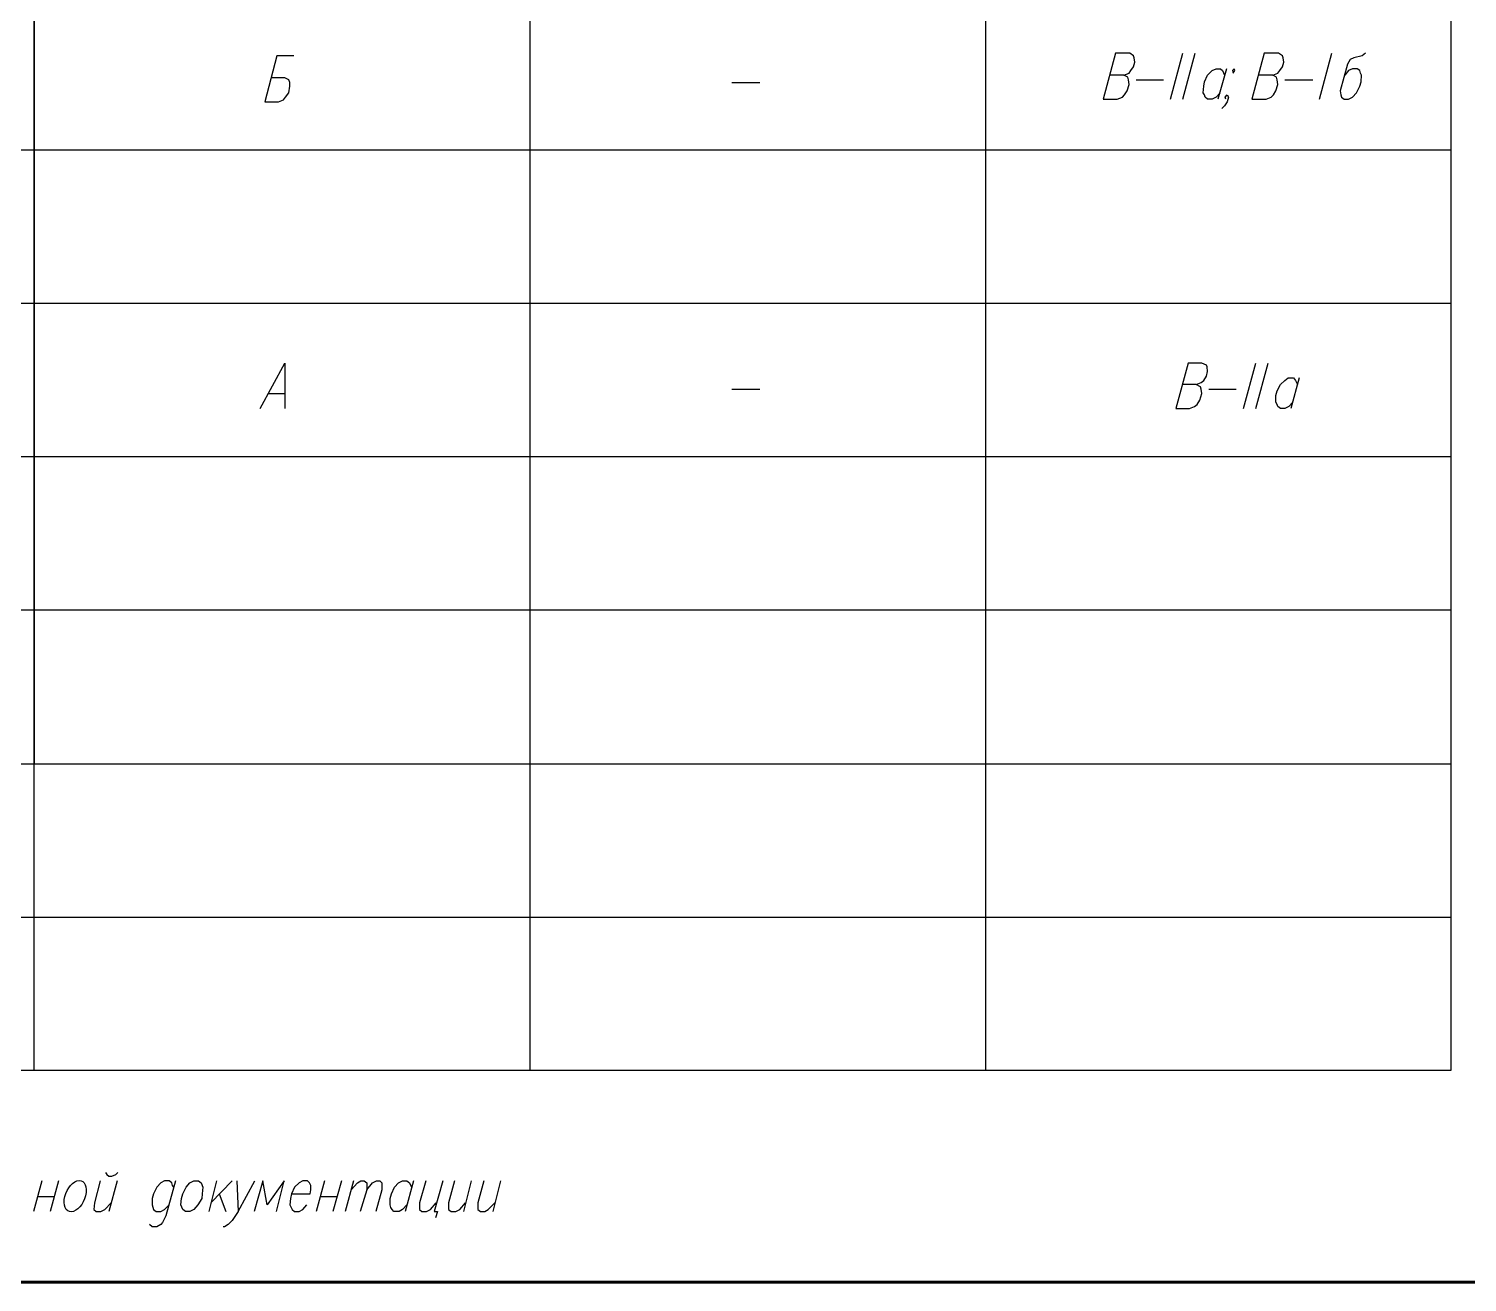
# Model space of a CAD drawing. Header units: millimetres. Extents: x 2185 to 8290, y 601 to 2456.
# Drawn here: x 4249 to 4362.9, y 1259 to 1358.2 of the extents above; entities that cross this region are included whole.
import ezdxf

# ---------------------------------------------------------------- set-up
doc = ezdxf.new("R2010")
doc.units = ezdxf.units.MM
doc.layers.add('PDF _НОВЫЙ', color=7, linetype='Continuous')
doc.layers.add('PDF _Спецификации', color=7, linetype='Continuous')

msp = doc.modelspace()

# ---------------------------------------------------------------- linework, layer by layer
at = {"color": 0, "lineweight": 60}
msp.add_line((4646.3, 1258.99), (3830.3, 1258.99), dxfattribs=at)
at = {"layer": 'PDF _НОВЫЙ', "lineweight": 25}
for points in [[(4269.99, 1356.11), (4268.65, 1356.11), (4267.68, 1352.46), (4268.76, 1352.46), (4269.17, 1352.61), (4269.32, 1352.82), (4269.58, 1353.18), (4269.68, 1353.69), (4269.68, 1354), (4269.58, 1354.2), (4269.27, 1354.36), (4268.19, 1354.36)], [(4335.68, 1354.57), (4336.09, 1354.72), (4336.24, 1354.93), (4336.45, 1355.23), (4336.55, 1355.59), (4336.5, 1355.95), (4336.45, 1356.11), (4336.14, 1356.31), (4335.01, 1356.31), (4334.03, 1352.66), (4335.16, 1352.66), (4335.57, 1352.82), (4335.73, 1353.02), (4335.93, 1353.33), (4336.09, 1353.84), (4336.04, 1354.2), (4335.99, 1354.41), (4335.68, 1354.57), (4334.54, 1354.57)], [(4339.38, 1352.66), (4340.36, 1356.31)], [(4340.36, 1352.66), (4341.33, 1356.31)], [(4347.46, 1354.57), (4347.87, 1354.72), (4348.02, 1354.93), (4348.23, 1355.23), (4348.33, 1355.59), (4348.28, 1355.95), (4348.23, 1356.11), (4347.92, 1356.31), (4346.79, 1356.31), (4345.81, 1352.66), (4346.94, 1352.66), (4347.35, 1352.82), (4347.51, 1353.02), (4347.71, 1353.33), (4347.87, 1353.84), (4347.82, 1354.2), (4347.76, 1354.41), (4347.46, 1354.57), (4346.32, 1354.57)], [(4351.16, 1352.66), (4352.14, 1356.31)], [(4354.81, 1356.31), (4354.55, 1356.11), (4353.89, 1355.95), (4353.58, 1355.8), (4353.37, 1355.44), (4352.8, 1353.33), (4352.86, 1353.02), (4352.91, 1352.82), (4353.11, 1352.66), (4353.47, 1352.66), (4353.78, 1352.82), (4354.09, 1353.18), (4354.35, 1353.69), (4354.45, 1354.05), (4354.5, 1354.57), (4354.4, 1354.72), (4354.35, 1354.93), (4354.14, 1355.08), (4353.78, 1355.08), (4353.47, 1354.93), (4353.16, 1354.57)], [(4343.29, 1353.18), (4342.98, 1352.82), (4342.67, 1352.66), (4342.31, 1352.66), (4342.11, 1352.82), (4342.05, 1353.02), (4341.95, 1353.18), (4342, 1353.69), (4342.05, 1354.05), (4342.31, 1354.57), (4342.67, 1354.93), (4342.98, 1355.08), (4343.34, 1355.08), (4343.49, 1354.93), (4343.65, 1354.57)], [(4343.8, 1355.08), (4343.13, 1352.66)], [(4304.66, 1354), (4306.87, 1354)], [(4336.65, 1354.2), (4338.81, 1354.2)], [(4348.43, 1354.2), (4350.64, 1354.2)], [(4343.75, 1352.66), (4343.7, 1352.82), (4343.85, 1353.02), (4343.96, 1352.82), (4343.85, 1352.46), (4343.65, 1352.15), (4343.44, 1351.94)], [(4267.32, 1328.18), (4269.27, 1331.78), (4269.27, 1328.18)], [(4341.39, 1330.08), (4341.8, 1330.24), (4342, 1330.39), (4342.21, 1330.75), (4342.31, 1331.11), (4342.26, 1331.47), (4342.21, 1331.62), (4341.85, 1331.78), (4340.77, 1331.78), (4339.79, 1328.18), (4340.87, 1328.18), (4341.28, 1328.33), (4341.49, 1328.49), (4341.69, 1328.85), (4341.85, 1329.36), (4341.8, 1329.72), (4341.75, 1329.88), (4341.39, 1330.08), (4340.31, 1330.08)], [(4345.14, 1328.18), (4346.12, 1331.78)], [(4346.12, 1328.18), (4347.1, 1331.78)], [(4349.05, 1328.69), (4348.74, 1328.33), (4348.43, 1328.18), (4348.07, 1328.18), (4347.87, 1328.33), (4347.82, 1328.49), (4347.71, 1328.69), (4347.71, 1329.21), (4347.82, 1329.57), (4348.07, 1330.08), (4348.43, 1330.39), (4348.69, 1330.6), (4349.1, 1330.6), (4349.26, 1330.39), (4349.41, 1330.08)], [(4349.56, 1330.6), (4348.9, 1328.18)], [(4267.99, 1329.36), (4269.22, 1329.36)], [(4304.66, 1329.72), (4306.87, 1329.72)], [(4342.41, 1329.72), (4344.57, 1329.72)], [(4255.07, 1267.69), (4255.18, 1267.53), (4255.33, 1267.38), (4255.59, 1267.38), (4255.9, 1267.53), (4256.05, 1267.69)], [(4250.03, 1267.02), (4249.37, 1264.6)], [(4251.37, 1267.02), (4250.7, 1264.6)], [(4254.66, 1267.02), (4254.2, 1265.27), (4254.15, 1264.76), (4254.35, 1264.6), (4254.71, 1264.6), (4255.02, 1264.76), (4255.54, 1265.27)], [(4256, 1267.02), (4255.33, 1264.6)], [(4260.63, 1267.02), (4259.86, 1264.24), (4259.6, 1263.73), (4259.45, 1263.57), (4259.14, 1263.37), (4258.78, 1263.37), (4258.57, 1263.57)], [(4260.48, 1266.51), (4260.37, 1266.66), (4260.32, 1266.87), (4260.12, 1267.02), (4259.76, 1267.02), (4259.45, 1266.87), (4259.14, 1266.51), (4258.88, 1265.99), (4258.78, 1265.63), (4258.78, 1265.12), (4258.88, 1264.76), (4259.09, 1264.6), (4259.45, 1264.6), (4259.76, 1264.76), (4260.12, 1265.12)], [(4263.87, 1267.02), (4263.25, 1264.6)], [(4265.11, 1267.02), (4263.41, 1265.27)], [(4265.47, 1267.02), (4265.57, 1264.6), (4266.91, 1267.02)], [(4268.6, 1264.6), (4269.22, 1267.02), (4267.88, 1265.12), (4267.52, 1267.02), (4266.85, 1264.6)], [(4269.79, 1265.99), (4271.28, 1265.99), (4271.33, 1266.3), (4271.33, 1266.66), (4271.23, 1266.87), (4271.07, 1267.02), (4270.71, 1267.02), (4270.4, 1266.87), (4270.04, 1266.51), (4269.79, 1265.99), (4269.73, 1265.63), (4269.68, 1265.12), (4269.84, 1264.76), (4270.04, 1264.6), (4270.4, 1264.6), (4270.71, 1264.76), (4271.02, 1265.12)], [(4272.41, 1267.02), (4271.74, 1264.6)], [(4273.75, 1267.02), (4273.08, 1264.6)], [(4274.72, 1267.02), (4274.06, 1264.6)], [(4274.52, 1266.3), (4275.03, 1266.87), (4275.29, 1267.02), (4275.55, 1267.02), (4275.75, 1266.87), (4275.75, 1266.3), (4275.24, 1264.6)], [(4275.75, 1266.3), (4276.22, 1266.87), (4276.52, 1267.02), (4276.78, 1267.02), (4276.94, 1266.87), (4276.94, 1266.3), (4276.47, 1264.6)], [(4278.94, 1265.12), (4278.58, 1264.76), (4278.32, 1264.6), (4277.91, 1264.6), (4277.76, 1264.76), (4277.66, 1264.91), (4277.6, 1265.12), (4277.6, 1265.63), (4277.71, 1265.99), (4277.96, 1266.51), (4278.27, 1266.87), (4278.58, 1267.02), (4278.94, 1267.02), (4279.15, 1266.87), (4279.3, 1266.51)], [(4279.46, 1267.02), (4278.79, 1264.6)], [(4280.43, 1267.02), (4279.92, 1265.27), (4279.92, 1264.76), (4280.12, 1264.6), (4280.48, 1264.6), (4280.79, 1264.76), (4281.26, 1265.27)], [(4281.77, 1267.02), (4281.1, 1264.6), (4281.36, 1264.6), (4281.2, 1264.09)], [(4282.7, 1267.02), (4282.23, 1265.27), (4282.23, 1264.76), (4282.44, 1264.6), (4282.8, 1264.6), (4283.11, 1264.76), (4283.57, 1265.27)], [(4284.03, 1267.02), (4283.42, 1264.6)], [(4285.01, 1267.02), (4284.55, 1265.27), (4284.55, 1264.76), (4284.75, 1264.6), (4285.11, 1264.6), (4285.37, 1264.76), (4285.89, 1265.27)], [(4286.35, 1267.02), (4285.73, 1264.6)], [(4249.73, 1265.79), (4251.06, 1265.79)], [(4264.08, 1265.99), (4264.59, 1264.6)], [(4272.05, 1265.79), (4273.39, 1265.79)], [(4265.57, 1264.6), (4265.11, 1263.88), (4264.8, 1263.57), (4264.49, 1263.37), (4264.39, 1263.37)]]:
    msp.add_lwpolyline(points, dxfattribs=at)
for points in [[(4344.42, 1355.08), (4344.27, 1354.93), (4344.32, 1354.72), (4344.47, 1354.93)], [(4262.07, 1267.02), (4262.43, 1267.02), (4262.64, 1266.87), (4262.79, 1266.51), (4262.74, 1265.99), (4262.69, 1265.63), (4262.38, 1265.12), (4262.07, 1264.76), (4261.76, 1264.6), (4261.4, 1264.6), (4261.2, 1264.76), (4261.04, 1265.12), (4261.09, 1265.63), (4261.2, 1265.99), (4261.45, 1266.51), (4261.76, 1266.87)]]:
    msp.add_lwpolyline(points, close=True, dxfattribs=at)
msp.add_ellipse((4252.68, 1265.81), major_axis=(0.51, 1.2), ratio=0.589085, start_param=0.469595, end_param=6.75278, dxfattribs=at)
at = {"layer": 'PDF _Спецификации', "lineweight": 25}
msp.add_lwpolyline([(4361.55, 1275.76), (4133.99, 1275.76), (4133.99, 1440.98), (4361.55, 1440.98)], close=True, dxfattribs=at)
for points in [[(4249.42, 1275.76), (4249.42, 1440.98), (4249.42, 1300.04)], [(4288.66, 1440.98), (4288.66, 1275.76)], [(4324.72, 1440.98), (4324.72, 1275.76)], [(4133.99, 1348.65), (4361.55, 1348.65)], [(4133.99, 1336.51), (4361.55, 1336.51)], [(4133.99, 1324.37), (4361.55, 1324.37)], [(4133.99, 1312.23), (4361.55, 1312.23)], [(4133.99, 1300.04), (4361.55, 1300.04)], [(4133.99, 1287.9), (4361.55, 1287.9)]]:
    msp.add_lwpolyline(points, dxfattribs=at)

doc.saveas('drawing.dxf')
